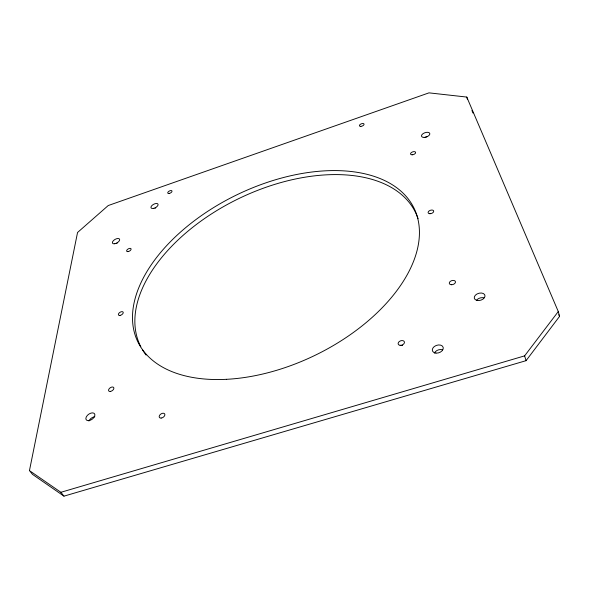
<?xml version="1.0" encoding="UTF-8"?>
<svg xmlns="http://www.w3.org/2000/svg" width="589" height="589" viewBox="0 0 589 589"><rect width="100%" height="100%" fill="white"/><g stroke="black" fill="none" stroke-linecap="round" stroke-linejoin="round"><path stroke-width="0.88" d="M29.45 470.611L77.549 232.486L108.236 205.539L428.983 92.856L466.782 97.067L558.284 311.552L559.55 316.389L526.065 360.667L63.965 496.144L32.52 474.381L29.45 470.611L60.888 492.294L63.965 496.144M60.888 492.294L524.622 355.866L558.284 311.552M471.929 110.518L473.004 113.044M558.828 314.703L559.55 316.389M524.622 355.866L526.065 360.667M466.782 97.067L467.497 99.57M434.351 353.12A5.625 3.902 -18.5 0 1 442.597 349.807M154.914 208.315A3.917 1.922 -28.2 0 1 155.79 207.799M116.659 243.331A4.035 2.017 -29.9 0 1 117.564 242.793M88.946 421.002A5.124 3.048 -36.1 0 1 94.792 416.747M425.258 137.303A4.344 2.26 -19.1 0 1 427.378 136.582M476.626 300.132A5.485 3.6 -16.1 0 1 484.018 297.857M146.072 355.042A152.897 89.543 -25.8 0 1 142.531 349.866M140.823 346.788A152.897 89.543 -25.8 0 1 243.058 196.564A152.897 89.543 -25.8 0 1 418.072 218.688M401.823 345.566A3.276 2.231 -20.7 0 1 402.611 345.25M435.963 353.113A5.647 3.895 -18.6 0 0 443.193 347.392A5.647 3.895 -18.6 0 0 434.211 346.597A5.647 3.895 -18.6 0 0 435.963 353.113M153.405 208.41A3.932 1.914 -28.2 0 0 158.029 204.214A3.932 1.914 -28.2 0 0 152.139 205.325A3.932 1.914 -28.2 0 0 153.405 208.41M114.767 243.743A4.049 2.003 -29.9 0 0 119.626 239.325A4.049 2.003 -29.9 0 0 113.692 240.378A4.049 2.003 -29.9 0 0 114.767 243.743M88.711 420.642A5.139 3.041 -36 0 0 94.851 414.472A5.139 3.041 -36 0 0 87.555 415.186A5.139 3.041 -36 0 0 88.711 420.642M424.227 137.414A4.359 2.253 -19.1 0 0 429.779 133.431A4.359 2.253 -19.1 0 0 422.968 133.718A4.359 2.253 -19.1 0 0 424.227 137.414M476.729 300.353A5.507 3.593 -16.2 0 0 485.012 296.09A5.507 3.593 -16.2 0 0 477.149 293.918A5.507 3.593 -16.2 0 0 476.729 300.353M169.234 193.442A2.334 1.126 -27.6 0 0 171.959 190.969A2.334 1.126 -27.6 0 0 168.432 191.653A2.334 1.126 -27.6 0 0 169.234 193.442M360.836 126.37A2.444 1.207 -21.3 0 0 364.039 124.132A2.444 1.207 -21.3 0 0 360.35 124.316A2.444 1.207 -21.3 0 0 360.836 126.37M412.19 154.797A2.651 1.399 -19.5 0 0 415.591 152.345A2.651 1.399 -19.5 0 0 411.475 152.47A2.651 1.399 -19.5 0 0 412.19 154.797M429.955 213.719A2.893 1.671 -18.8 0 0 433.659 210.972A2.893 1.671 -18.8 0 0 429.101 210.943A2.893 1.671 -18.8 0 0 429.955 213.719M400.137 345.316A3.291 2.231 -20.8 0 0 404.422 341.988A3.291 2.231 -20.8 0 0 399.29 341.532A3.291 2.231 -20.8 0 0 400.137 345.316M128.107 251.599A2.481 1.259 -29.8 0 0 131.067 248.875A2.481 1.259 -29.8 0 0 127.408 249.5A2.481 1.259 -29.8 0 0 128.107 251.599M161.15 418.072A3.166 2.003 -34.1 0 0 164.817 414.222A3.166 2.003 -34.1 0 0 160.112 414.663A3.166 2.003 -34.1 0 0 161.15 418.072M119.972 315.417A2.717 1.48 -31.7 0 0 123.204 312.325A2.717 1.48 -31.7 0 0 119.243 312.884A2.717 1.48 -31.7 0 0 119.972 315.417M110.283 391.449A2.997 1.76 -34.4 0 0 113.846 387.886A2.997 1.76 -34.4 0 0 109.517 388.357A2.997 1.76 -34.4 0 0 110.283 391.449M451.373 284.73A3.188 2.039 -17.7 0 0 455.422 281.608A3.188 2.039 -17.7 0 0 450.335 281.358A3.188 2.039 -17.7 0 0 451.373 284.73M226.471 379.316A153.405 89.263 -25.8 0 0 417.336 216.907A153.405 89.263 -25.8 0 0 184.077 228.988A153.405 89.263 -25.8 0 0 226.471 379.316"/></g></svg>
